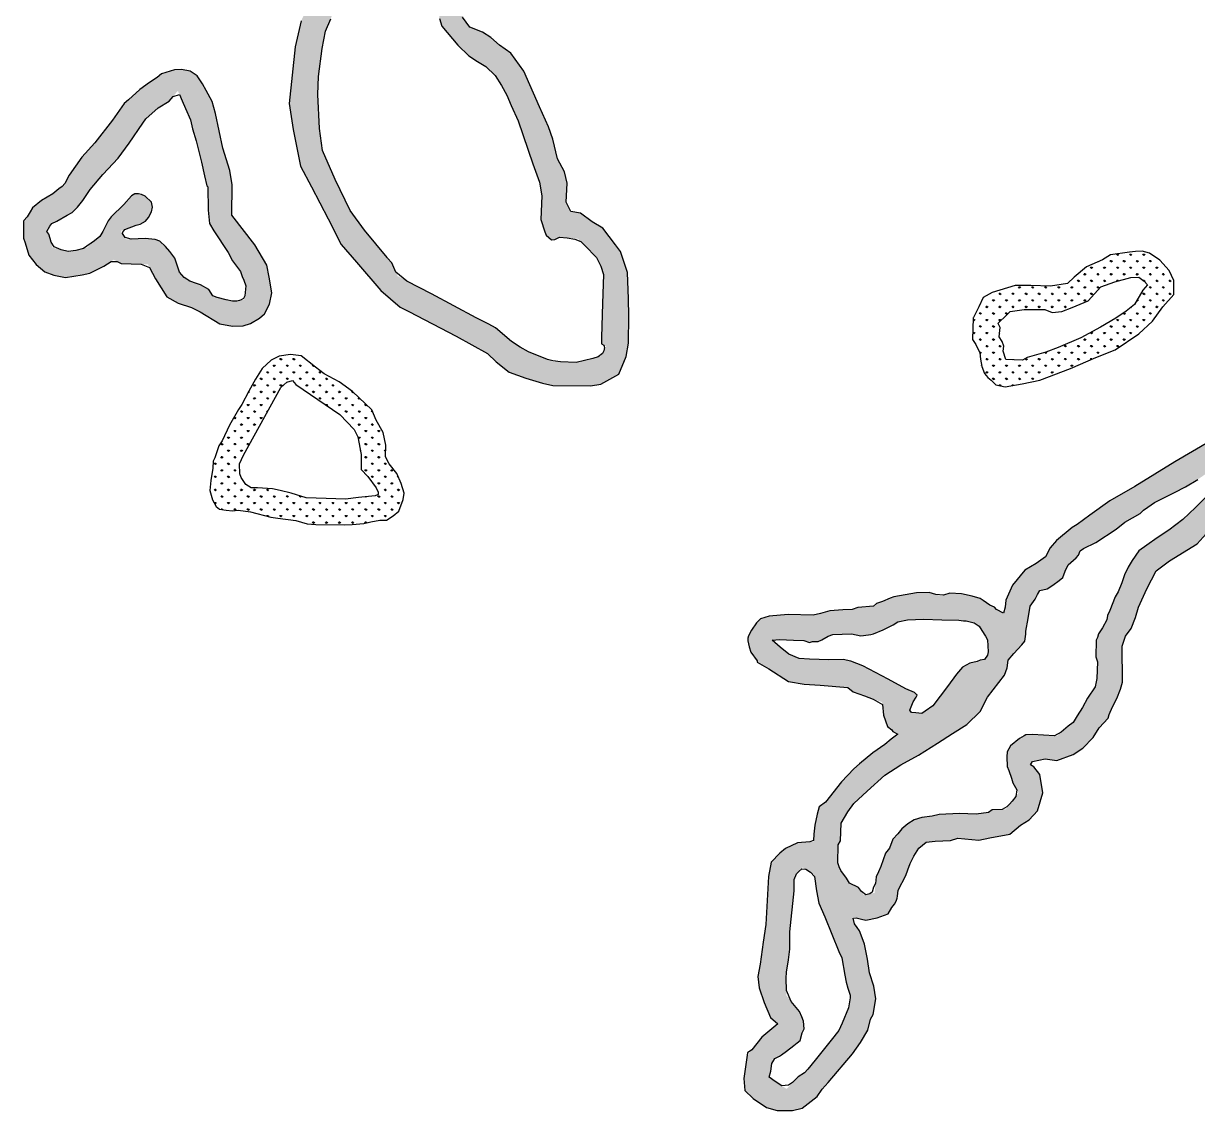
# Model space of a CAD drawing. Header units: metres. Extents: x 255476 to 378809, y 1739479 to 2227865.
# Drawn here: x 322699 to 324985, y 1904277 to 1906394 of the extents above; entities that cross this region are included whole.
import ezdxf

# ---------------------------------------------------------------- set-up
doc = ezdxf.new("R2010")
doc.units = ezdxf.units.M
doc.header["$MEASUREMENT"] = 0
doc.layers.add('MANGROOVE BUFFER ZONE', color=120, linetype='Continuous')

msp = doc.modelspace()

# ---------------------------------------------------------------- hatches: boundary and pattern name
at = {"layer": 'MANGROOVE BUFFER ZONE'}
h = msp.add_hatch(dxfattribs=at)
h.set_pattern_fill('GRASS', color=256, scale=18)
h.paths.add_polyline_path([(323292.2, 1906013.9), (323317.6, 1905963.8), (323347.8, 1905929.4), (323394.7, 1905874.5), (323432.2, 1905842.2), (323449.1, 1905833.7), (323541.6, 1905785.3), (323602.6, 1905751.8), (323619.7, 1905735.5), (323644.9, 1905715.5), (323676.9, 1905703.6), (323709.8, 1905693.7), (323729.6, 1905689.2), (323803.2, 1905689), (323823.1, 1905692.2), (323858.1, 1905711.2), (323872.6, 1905745.6), (323876.9, 1905771.9), (323877.9, 1905825.1), (323876.7, 1905858.5), (323875, 1905909.5), (323861.2, 1905950.5), (323852, 1905963.5), (323827.3, 1905995.7), (323806, 1906008.4), (323783.3, 1906024.7), (323764.6, 1906028.2), (323755.4, 1906046.3), (323757.9, 1906083.4), (323752.2, 1906105.8), (323738.5, 1906130.8), (323729.5, 1906169.3), (323721.3, 1906193.2), (323703.9, 1906232.2), (323673, 1906301.3), (323648.1, 1906336.9), (323626, 1906352.3), (323609.1, 1906367.2), (323592.6, 1906377.5), (323568.2, 1906387.6), (323553.8, 1906407), (323566.4, 1906415.7), (323583.7, 1906428.2), (323601, 1906451.2), (323605.9, 1906461.5), (323620.5, 1906487.5), (323633.7, 1906520), (323636.9, 1906549), (323634.6, 1906572.5), (323619.6, 1906604.3), (323627.3, 1906635.6), (323645, 1906636.1), (323681.1, 1906644.7), (323705.4, 1906657.3), (323727.4, 1906673.4), (323741.5, 1906687.8), (323753.8, 1906718.3), (323751.8, 1906753.1), (323745.9, 1906786.1), (323747.9, 1906846.7), (323747.3, 1906923.9), (323739.8, 1906944.3), (323742.9, 1906978.5), (323722.3, 1907026.3), (323724.5, 1907054.1), (323737, 1907059.8), (323753, 1907061.9), (323767.4, 1907068.7), (323779.4, 1907075), (323791.8, 1907086.1), (323803, 1907105.4), (323810.5, 1907111.4), (323819.8, 1907131.9), (323829.8, 1907183.2), (323826.4, 1907196.6), (323827.5, 1907209.8), (323822.3, 1907233.8), (323809.9, 1907264.3), (323806.3, 1907305.5), (323797.5, 1907337.3), (323801, 1907360.9), (323801, 1907382.3), (323797.6, 1907397.5), (323791, 1907410.8), (323780.3, 1907435.9), (323765.6, 1907475.4), (323762.6, 1907502), (323751, 1907526.9), (323754.6, 1907544.6), (323752.4, 1907573.6), (323738.4, 1907604.5), (323713.3, 1907627.1), (323694.4, 1907629.5), (323676.8, 1907631.3), (323665.8, 1907631.2), (323648.1, 1907617.9), (323633.4, 1907604.4), (323617.8, 1907539.5), (323608.5, 1907458.2), (323590.9, 1907336.8), (323590.6, 1907297.8), (323588.5, 1907228.2), (323580.1, 1907184.9), (323565, 1907149.6), (323554.9, 1907113.5), (323520.7, 1907034.7), (323490.3, 1906973.8), (323463.1, 1906901.5), (323453.1, 1906858.8), (323395.7, 1906785.3), (323348.7, 1906698.6), (323332.1, 1906623.6), (323309.8, 1906540.6), (323273.1, 1906472.8), (323239.9, 1906399.5), (323228.2, 1906349.1), (323216.4, 1906238.5), (323224.3, 1906187.8), (323238.3, 1906116.8), (323259.7, 1906076.6)])
h.paths.add_polyline_path([(323334.9, 1906030.4), (323305.9, 1906090.9), (323281.2, 1906146.8), (323275.2, 1906189.9), (323272, 1906256), (323273.6, 1906291.2), (323280.6, 1906345.6), (323287.3, 1906379.7), (323297.4, 1906403.7), (323306.5, 1906428.5), (323326.9, 1906464.7), (323342.5, 1906492.8), (323349.1, 1906509.4), (323367.1, 1906538.7), (323370.1, 1906570.7), (323378.3, 1906601), (323388.5, 1906631.9), (323405.3, 1906688), (323408.9, 1906706.9), (323425.4, 1906739.4), (323444, 1906773.5), (323468.4, 1906802.3), (323487.6, 1906831.7), (323498.6, 1906855.5), (323510.6, 1906893.4), (323539.8, 1906971.5), (323564.5, 1907009.2), (323586.8, 1907057.3), (323597.4, 1907080.9), (323620.4, 1907156.7), (323627.9, 1907185.7), (323635.8, 1907223.4), (323638.8, 1907242.6), (323642.2, 1907290.2), (323642.2, 1907355.2), (323647, 1907396), (323656.8, 1907439), (323658.5, 1907451.2), (323661.3, 1907473.6), (323663.6, 1907498.1), (323670.8, 1907534.4), (323677.2, 1907562.1), (323680, 1907576.6), (323704.9, 1907581.4), (323705.2, 1907527.7), (323709, 1907496.9), (323713.3, 1907483.9), (323716, 1907470.5), (323721.2, 1907444.9), (323729.1, 1907424.5), (323737.3, 1907407.5), (323747, 1907389.8), (323750.7, 1907366.9), (323749.3, 1907329.1), (323749.8, 1907320.6), (323755.2, 1907311.3), (323760.2, 1907273.2), (323769.3, 1907241.2), (323775.7, 1907200.7), (323779.3, 1907173.8), (323774.4, 1907149.8), (323752.9, 1907117), (323727.1, 1907103.5), (323705.4, 1907098.7), (323686.5, 1907089.4), (323677.8, 1907076.7), (323672.7, 1907056), (323669.7, 1907031.6), (323677.6, 1907005.5), (323686.3, 1906990.9), (323695, 1906963.9), (323699.7, 1906923.9), (323700.6, 1906849.9), (323695.2, 1906837), (323697.1, 1906793.4), (323698.7, 1906755.8), (323700.2, 1906726.4), (323702.1, 1906712), (323675.2, 1906696.5), (323656.3, 1906690.5), (323599.6, 1906659.7), (323581.2, 1906646), (323573.4, 1906640), (323569.5, 1906627.5), (323572.2, 1906611.3), (323575.8, 1906593.9), (323581.9, 1906579.7), (323589.6, 1906554.7), (323585.8, 1906539.7), (323572.1, 1906502.2), (323513.5, 1906435.6), (323509, 1906414.8), (323508.8, 1906403.9), (323513.9, 1906389.4), (323544.6, 1906352.4), (323566.2, 1906331.6), (323582.9, 1906320.6), (323599.4, 1906310.8), (323617.2, 1906293.4), (323638, 1906260.6), (323648.5, 1906234.4), (323661.9, 1906205.1), (323690.5, 1906121.3), (323703.8, 1906085.4), (323708.5, 1906058.7), (323706.4, 1906012.7), (323714.1, 1905988.9), (323717, 1905982.3), (323726.8, 1905972.9), (323733.4, 1905974), (323743, 1905978.5), (323778.5, 1905975.4), (323792.3, 1905962.1), (323815, 1905938.7), (323828.8, 1905909), (323826.1, 1905849.3), (323824.2, 1905783.4), (323824.7, 1905770.3), (323833.8, 1905765.1), (323823.4, 1905746.6), (323807.5, 1905742), (323775.1, 1905734.2), (323729.6, 1905735.8), (323682.5, 1905754.9), (323653.8, 1905771.1), (323618, 1905801.6), (323605, 1905808.9), (323580.5, 1905820.9), (323493.7, 1905867.6), (323427.5, 1905902.5), (323416.6, 1905928.5), (323407.7, 1905937.7), (323407.1, 1905938.7), (323363.2, 1905992.2)], flags=16)
h.paths.add_polyline_path([(323105.1, 1906021.4), (323105.7, 1906080.2), (323101.1, 1906108.2), (323087.3, 1906151.6), (323073, 1906218.9), (323066.7, 1906242.7), (323047.5, 1906277.4), (323037.2, 1906292.2), (323024, 1906301.3), (323006.9, 1906305.1), (322993.3, 1906304.2), (322968.2, 1906296.7), (322959.6, 1906289.3), (322944.4, 1906279.6), (322925.9, 1906265.8), (322894.2, 1906237.2), (322872.3, 1906205.9), (322838.3, 1906162.1), (322812.8, 1906133.8), (322788, 1906099.1), (322777.4, 1906078.8), (322767.7, 1906072.6), (322756.3, 1906062.8), (322734.6, 1906049.8), (322717, 1906035.7), (322712, 1906027.4), (322699.2, 1906005.2), (322699.2, 1905976.3), (322702.8, 1905967.4), (322709.8, 1905943.2), (322723.6, 1905925), (322740.5, 1905911), (322758.4, 1905904.4), (322781.1, 1905899.6), (322813.2, 1905905), (322828.4, 1905908.2), (322855.3, 1905921.5), (322875, 1905934.5), (322889.6, 1905926.8), (322941.4, 1905925.4), (322956.5, 1905897), (322978.3, 1905862.1), (323000.6, 1905849.8), (323026.4, 1905841.5), (323043.4, 1905832.8), (323081.4, 1905809.4), (323106.1, 1905804.9), (323126.7, 1905805.7), (323140.9, 1905810.1), (323158.6, 1905820.7), (323168.2, 1905829), (323178.1, 1905847.9), (323182.7, 1905869.7), (323177.7, 1905900.7), (323172.9, 1905923.8), (323149.7, 1905963.4)])
h.paths.add_polyline_path([(323097.4, 1905948.5), (323106.4, 1905932.2), (323121.5, 1905911.5), (323125.2, 1905901.7), (323132.1, 1905885.8), (323129.1, 1905856.6), (323110.2, 1905852.9), (323079.9, 1905859.2), (323067.7, 1905864.3), (323060.1, 1905876.6), (323044.1, 1905885.6), (323017.1, 1905894.1), (323003.2, 1905910.3), (322993.8, 1905937.5), (322983.9, 1905950.5), (322975.8, 1905959.8), (322964.4, 1905970.2), (322955.7, 1905973.6), (322936.3, 1905975.7), (322899.6, 1905973.9), (322888.7, 1905990.5), (322933.9, 1906007.8), (322936.6, 1906009.3), (322942.4, 1906016.9), (322948.4, 1906027.3), (322950.5, 1906036.8), (322948.3, 1906046.3), (322936, 1906058.3), (322928.8, 1906061.2), (322922.9, 1906062.4), (322916.1, 1906062.8), (322909.8, 1906058.7), (322894.6, 1906042), (322869.7, 1906018.2), (322864.3, 1906010.2), (322850.2, 1905982.2), (322822.9, 1905957.9), (322789, 1905949.4), (322755.4, 1905958.1), (322751.1, 1905976), (322748.7, 1905983.9), (322744.9, 1905989.4), (322753.6, 1906004.9), (322763.9, 1906009.4), (322794.2, 1906026.6), (322804.4, 1906036.7), (322814.9, 1906049.7), (322828.7, 1906071.4), (322853.4, 1906100.3), (322883.8, 1906132.4), (322905.1, 1906161.5), (322936.6, 1906207.9), (322961.4, 1906230.4), (322983, 1906243.4), (322999.8, 1906263.4), (323008.2, 1906243.9), (323014.3, 1906229), (323024.4, 1906206.5), (323028.4, 1906189), (323035.1, 1906166.2), (323045.9, 1906124.2), (323056.2, 1906078.1), (323058, 1906076.3), (323058.7, 1906030.8), (323061.6, 1906005.1), (323069.6, 1905990.6)], flags=16)
h.paths.add_polyline_path([(323095, 1906420.7), (323118.8, 1906437), (323139.8, 1906459.5), (323160.2, 1906487.9), (323168.4, 1906509.2), (323172.4, 1906527.5), (323186.3, 1906577.5), (323193.7, 1906597.9), (323195.1, 1906615.4), (323190.6, 1906637.9), (323168.8, 1906652.2), (323121.4, 1906660.7), (323079.6, 1906657.2), (323062.1, 1906650.9), (323043.5, 1906633.9), (323028.2, 1906625.4), (323008.8, 1906588.9), (322998.1, 1906574.7), (322983.5, 1906539.3), (322980.3, 1906507.5), (322985.3, 1906482.6), (322990.5, 1906458.2), (322999.2, 1906445.1), (323023.4, 1906427.8), (323044.7, 1906418.1), (323064.7, 1906414.3), (323076, 1906413.3)])
h.paths.add_polyline_path([(323043.5, 1906472.5), (323032.8, 1906499.3), (323031.9, 1906523.4), (323037.8, 1906542.5), (323041.6, 1906558.3), (323058.3, 1906580.9), (323072.4, 1906609.1), (323096.9, 1906606.3), (323120.3, 1906605), (323142, 1906610), (323137, 1906594.2), (323134.6, 1906577.7), (323124.3, 1906538.8), (323115.5, 1906513.6), (323107.5, 1906502.7), (323090.4, 1906477.5), (323063.4, 1906460.5)], flags=16)
h = msp.add_hatch(dxfattribs=at)
h.set_pattern_fill('GRASS', color=256, scale=18)
h.paths.add_polyline_path([(324401.3, 1905010.1), (324388.4, 1905000.6), (324376.2, 1904989.9), (324352.5, 1904973.7), (324326.8, 1904952.4), (324315.8, 1904942.9), (324291.5, 1904917.3), (324260.2, 1904878.1), (324248.5, 1904868.8), (324244, 1904854.7), (324239.6, 1904832.8), (324236.7, 1904800.6), (324206.3, 1904798.9), (324182.8, 1904787.8), (324171.8, 1904778.5), (324154.7, 1904761.2), (324149.8, 1904733.4), (324144.4, 1904639.8), (324138.9, 1904605.5), (324133.1, 1904562.3), (324128.9, 1904538.5), (324131.6, 1904516.4), (324141.2, 1904487.5), (324153.5, 1904458.5), (324168, 1904446.4), (324136.5, 1904420.2), (324107.8, 1904383.4), (324106.4, 1904371.8), (324101.8, 1904340), (324103.4, 1904316.6), (324119.5, 1904300.6), (324145.9, 1904283.1), (324166.4, 1904277.3), (324196.4, 1904277.3), (324215, 1904281.6), (324244.2, 1904304.4), (324254, 1904319), (324266, 1904331.6), (324313.4, 1904387.5), (324328.7, 1904410), (324342.9, 1904433.9), (324348.4, 1904455), (324353.2, 1904464.5), (324358.3, 1904494.8), (324354.9, 1904519.5), (324346.4, 1904545.6), (324342.3, 1904572.1), (324337.2, 1904597.8), (324336.4, 1904601.6), (324326.7, 1904626.2), (324317.1, 1904641.2), (324313.5, 1904654.6), (324339.4, 1904648.2), (324361, 1904652.6), (324382.8, 1904660.5), (324399.7, 1904690.4), (324399.8, 1904690.8), (324400.4, 1904694.5), (324402.2, 1904706.8), (324417, 1904734.9), (324421.1, 1904746), (324425.1, 1904758.7), (324441, 1904787.2), (324456.3, 1904799.9), (324474, 1904801.7), (324503.6, 1904803.1), (324518.3, 1904807.9), (324559.3, 1904803.7), (324580.3, 1904808.2), (324619.3, 1904815.8), (324640.3, 1904832.9), (324657.1, 1904843.4), (324673, 1904861.2), (324683.5, 1904896.3), (324677.5, 1904931.8), (324666.1, 1904946.4), (324659.4, 1904950.5), (324663.6, 1904957.2), (324688.3, 1904962.3), (324711.1, 1904959.1), (324742.7, 1904970.7), (324761.5, 1904983.2), (324781.7, 1905003.5), (324793.4, 1905022.5), (324810.7, 1905041.3), (324812.8, 1905048.8), (324819.5, 1905063.4), (324827.8, 1905080), (324834.8, 1905098), (324838.6, 1905111.3), (324838.7, 1905132.9), (324837.4, 1905179.5), (324844.4, 1905201.5), (324855.9, 1905216.1), (324863.9, 1905237.4), (324869.7, 1905257.8), (324885.8, 1905293.3), (324904.3, 1905328.4), (324930.1, 1905347.9), (324984.3, 1905381), (325007.1, 1905406.7), (325033.9, 1905438.1), (325069.9, 1905461.6), (325100.4, 1905475.8), (325146.4, 1905497.8), (325186.8, 1905509.7), (325208.1, 1905522.4), (325231.4, 1905535.3), (325257.3, 1905553.6), (325273.9, 1905574.2), (325329, 1905640.7), (325349.6, 1905664.2), (325416.4, 1905700.6), (325430.3, 1905708.3), (325442.6, 1905715.7), (325468.9, 1905721.7), (325485.5, 1905726), (325502, 1905731.1), (325528.7, 1905741.6), (325550.9, 1905753.4), (325562.6, 1905763.9), (325567.2, 1905784.6), (325576.9, 1905795), (325588.2, 1905822.4), (325600.1, 1905836.1), (325603.6, 1905845.5), (325609.2, 1905864.1), (325639.7, 1905908.6), (325655.1, 1905914.8), (325661.6, 1905927.7), (325665.6, 1905934.8), (325671.8, 1905936.9), (325700.1, 1905965.3), (325709.5, 1905970.2), (325728.3, 1905985.1), (325748.5, 1905996.5), (325773.3, 1906011), (325836.1, 1906041.2), (325852, 1906052.1), (325877.2, 1906060.6), (325930.1, 1906079), (325961.3, 1906091.5), (325986.2, 1906103.2), (326004.4, 1906094.7), (326031.1, 1906083.1), (326062.7, 1906056.3), (326075.6, 1906033.8), (326100, 1905996.9), (326126.1, 1905954.1), (326152.8, 1905930.1), (326177.5, 1905926.8), (326195.6, 1905927.7), (326205.2, 1905933.1), (326222.7, 1905943.3), (326228.7, 1905948.4), (326238, 1905965.6), (326238, 1905991.7), (326224.7, 1906037.1), (326201.6, 1906078.6), (326153.1, 1906137.8), (326099.8, 1906195), (326045.6, 1906263.6), (325996.1, 1906323.2), (325971.8, 1906341.2), (325945.7, 1906356.2), (325918.1, 1906370.3), (325897.1, 1906375.4), (325844.9, 1906375.7), (325819.4, 1906374.5), (325784.6, 1906366.4), (325753.7, 1906355), (325719.7, 1906324.4), (325699.1, 1906300.8), (325670.1, 1906269.4), (325658.2, 1906243.8), (325629.9, 1906208.9), (325605.1, 1906191.8), (325560.2, 1906144.3), (325535.9, 1906121.5), (325521, 1906094.6), (325500.7, 1906066.7), (325468.7, 1906040.1), (325435.6, 1905991.8), (325284.7, 1905826.8), (325245.1, 1905795.2), (325212.1, 1905770.4), (325144.8, 1905719), (325085.3, 1905657.3), (325033.3, 1905602.3), (325009.3, 1905580.9), (324940.8, 1905540.8), (324862.9, 1905492.9), (324814.1, 1905464.9), (324775.3, 1905436.8), (324750.6, 1905418.6), (324740.9, 1905412.7), (324710.2, 1905387.7), (324698.2, 1905373.2), (324688.6, 1905356), (324670.9, 1905342.5), (324648.8, 1905329.7), (324624.6, 1905300.7), (324611.5, 1905271.2), (324608.8, 1905245), (324593.2, 1905253.2), (324589.2, 1905257.8), (324580.6, 1905261.6), (324561.6, 1905274.8), (324545.9, 1905279.1), (324525.4, 1905283.8), (324502.7, 1905285), (324485.4, 1905279.3), (324462.6, 1905286.3), (324437.4, 1905285.4), (324393.6, 1905277.6), (324386.7, 1905275.2), (324357.4, 1905262.6), (324353.8, 1905259.4), (324323.7, 1905257.3), (324312.2, 1905253.2), (324294.5, 1905252.2), (324269.2, 1905250.4), (324237.9, 1905242), (324187.6, 1905243.1), (324151.1, 1905240.3), (324134.1, 1905235), (324126.4, 1905227.3), (324116.4, 1905212.9), (324110.8, 1905201.8), (324109.5, 1905197), (324109.5, 1905191.8), (324112, 1905180.5), (324115.3, 1905170.2), (324130.4, 1905148.6), (324150.1, 1905137.3), (324188.3, 1905112.7), (324218.7, 1905108), (324250, 1905106), (324303.9, 1905101.5), (324314.6, 1905092.9), (324336.2, 1905084.8), (324370.7, 1905072.7), (324373.6, 1905047.4), (324381.3, 1905025.2), (324398.1, 1905012)])
h.paths.add_polyline_path([(324575.9, 1905193.8), (324572.2, 1905200.9), (324559.7, 1905220.7), (324549.8, 1905226.9), (324537.4, 1905230.2), (324520.3, 1905232.2), (324487, 1905232.8), (324451.2, 1905234.2), (324420.1, 1905233), (324401.2, 1905229.2), (324392.2, 1905223.1), (324353.2, 1905204.3), (324329.2, 1905202.1), (324311.4, 1905205.9), (324275, 1905204.4), (324265.5, 1905201.2), (324249.6, 1905191.2), (324235.1, 1905190.5), (324229.3, 1905188.9), (324218.3, 1905192.7), (324198.5, 1905193.1), (324171.2, 1905194.5), (324156.7, 1905193.7), (324172.1, 1905180), (324189.1, 1905166.4), (324209.4, 1905157.7), (324229.1, 1905156.4), (324266.9, 1905154.8), (324300.6, 1905156), (324333.2, 1905143.7), (324382.3, 1905117.3), (324416.6, 1905098.7), (324440.8, 1905087.9), (324431, 1905073), (324425, 1905057.1), (324427.8, 1905052.5), (324447.8, 1905050.8), (324469.6, 1905065.3), (324498.2, 1905103.1), (324524.5, 1905139.7), (324541.4, 1905148.5), (324555.8, 1905151.8), (324571.7, 1905158.5), (324575.7, 1905164.1), (324577.1, 1905170.7)], flags=16)
h.paths.add_polyline_path([(324507.9, 1905011.8), (324535.8, 1905029.2), (324561.5, 1905054.6), (324576.1, 1905082.4), (324609, 1905125.1), (324614.1, 1905139.6), (324616.4, 1905154.6), (324627.4, 1905167.4), (324643, 1905184.5), (324648.3, 1905191.4), (324650.8, 1905205.3), (324650.5, 1905211.2), (324655, 1905235.3), (324659.1, 1905259.8), (324669, 1905273), (324676.2, 1905289.4), (324692.2, 1905293.5), (324703.2, 1905300.5), (324715.5, 1905309.6), (324722.5, 1905315.3), (324730, 1905337.3), (324748.8, 1905353.8), (324753, 1905358.9), (324756.9, 1905368.7), (324786.6, 1905383.8), (324826.1, 1905409.6), (324843.1, 1905423.2), (324872.9, 1905440.1), (324880, 1905446.8), (324901.1, 1905461.2), (324940.2, 1905481.1), (324961.2, 1905492.3), (324985.6, 1905506.5), (325010.8, 1905524.4), (325027, 1905537.5), (325054.8, 1905554.4), (325070.4, 1905566.3), (325083.7, 1905581.6), (325090, 1905588.8), (325094.9, 1905595.8), (325101.3, 1905601.3), (325104.9, 1905604.9), (325121, 1905625), (325134.5, 1905637.7), (325140.6, 1905646.1), (325146.4, 1905654.4), (325155.8, 1905661), (325166.5, 1905672.5), (325184.7, 1905686.8), (325201.7, 1905698), (325210.5, 1905705.1), (325224.3, 1905719.9), (325236.5, 1905727.5), (325254.2, 1905739.6), (325291.5, 1905767), (325306, 1905782), (325339.5, 1905816.7), (325374.4, 1905847.8), (325386.6, 1905863.4), (325403.5, 1905880.6), (325436.6, 1905919.7), (325460.7, 1905943.4), (325467.2, 1905953), (325472.6, 1905961.2), (325477.9, 1905968.3), (325500.1, 1906002.6), (325540.2, 1906036.8), (325564.4, 1906066.6), (325567.5, 1906071.2), (325576, 1906089), (325624.5, 1906148.1), (325675.4, 1906187.8), (325688.5, 1906198.5), (325706.6, 1906227.6), (325716.6, 1906247.8), (325731.9, 1906261.6), (325753.8, 1906288.6), (325757.9, 1906295.5), (325771.9, 1906306.3), (325775.8, 1906310.5), (325790.7, 1906316.1), (325809.3, 1906325.8), (325831.8, 1906324.5), (325846.3, 1906323.9), (325858.4, 1906323.8), (325887.8, 1906327.4), (325911.8, 1906318.4), (325951.4, 1906294), (325970.9, 1906278.1), (325985.5, 1906261.5), (325995.7, 1906250.9), (326002.7, 1906239.9), (326018.6, 1906220.9), (326030.7, 1906203.7), (326052.8, 1906175.5), (326068, 1906156.4), (326082.5, 1906141.8), (326102.4, 1906121.1), (326121.6, 1906097), (326130.9, 1906084.2), (326146.1, 1906068.6), (326150.4, 1906060.6), (326180.7, 1906019.7), (326182.6, 1906001), (326188.9, 1905972.8), (326177.7, 1905975.3), (326167.1, 1905988.6), (326151.9, 1906013), (326136, 1906036.7), (326122.1, 1906057.1), (326108.1, 1906073), (326092.6, 1906091.5), (326078.9, 1906107), (326068, 1906118.3), (326059.5, 1906122.8), (326021.7, 1906140.9), (326013.2, 1906142.1), (326000.6, 1906142.4), (325985.3, 1906145.8), (325977.4, 1906144.7), (325972, 1906140.4), (325943.6, 1906136.5), (325919.4, 1906128.3), (325874.7, 1906109.6), (325862.7, 1906104.4), (325849.2, 1906101.8), (325837, 1906095), (325828.3, 1906089.6), (325800, 1906080.2), (325781.6, 1906071), (325753.4, 1906055.1), (325697, 1906021.8), (325672.7, 1906005), (325655.2, 1905991.7), (325633.7, 1905971.4), (325609.1, 1905949.2), (325597, 1905935.1), (325571.7, 1905897.7), (325564.3, 1905880.2), (325557.7, 1905866.1), (325550.9, 1905850.6), (325549.2, 1905843.2), (325545.4, 1905835.2), (325540, 1905830), (325519.4, 1905806.7), (325478.9, 1905772.1), (325454.3, 1905772.3), (325438.2, 1905766.9), (325424, 1905761), (325404.3, 1905751.9), (325322.2, 1905699.6), (325297, 1905682), (325269.9, 1905651.4), (325256, 1905631.6), (325232.5, 1905599.2), (325209.9, 1905578.8), (325183.4, 1905567.4), (325166.3, 1905558), (325142.1, 1905545.6), (325099.9, 1905529.8), (325075.2, 1905519.3), (325048.9, 1905505.4), (325008, 1905478.8), (324980.9, 1905451.7), (324955.9, 1905428.6), (324928.8, 1905407.4), (324906.3, 1905392.9), (324870.2, 1905367.1), (324857.4, 1905348.6), (324849.9, 1905335.4), (324842.5, 1905320.9), (324834.4, 1905294.3), (324824.5, 1905277.9), (324809.4, 1905240.5), (324807.9, 1905232.9), (324799.8, 1905217.1), (324792, 1905205.8), (324787.3, 1905189.2), (324786.9, 1905160.9), (324790.3, 1905151.3), (324788.5, 1905106.6), (324770.4, 1905080.6), (324761, 1905062.2), (324750.2, 1905046.3), (324742.4, 1905033.1), (324732.8, 1905026.1), (324711.1, 1905006.7), (324663.3, 1905009.7), (324651.2, 1905009.3), (324638.2, 1905001.8), (324620.8, 1904987.3), (324614.2, 1904975.9), (324613.3, 1904966.1), (324614.4, 1904948.8), (324625.9, 1904914.3), (324636.4, 1904896.2), (324611.3, 1904863.7), (324585.2, 1904863.2), (324577.6, 1904857.5), (324553.6, 1904854.4), (324521.4, 1904855.5), (324481.5, 1904854.1), (324467.9, 1904850.6), (324447.9, 1904847.9), (324433, 1904843.7), (324420.5, 1904836), (324409.1, 1904826.1), (324389.6, 1904800.4), (324385, 1904788.4), (324377.2, 1904778.7), (324366.6, 1904747.3), (324358.9, 1904732.3), (324356.1, 1904701.3), (324335.3, 1904696.7), (324324.9, 1904711.6), (324307.5, 1904720), (324301.6, 1904729.6), (324284.4, 1904753.3), (324284.9, 1904794.9), (324289.5, 1904802.7), (324291.1, 1904836.8), (324311, 1904870.7), (324341.4, 1904899.5), (324375.9, 1904930.4), (324407.3, 1904950.9), (324441.4, 1904969.7), (324478.7, 1904992.6)], flags=16)
h.paths.add_polyline_path([(324243, 1904704.9), (324247.6, 1904680.9), (324259.2, 1904654.8), (324286.7, 1904587), (324292.3, 1904574.8), (324297.9, 1904540.7), (324300.6, 1904527.2), (324309.1, 1904499.5), (324305.1, 1904477.1), (324287.1, 1904433.5), (324271.4, 1904414.1), (324229, 1904360.8), (324219.6, 1904350.9), (324207.6, 1904343), (324184.7, 1904319.5), (324150.7, 1904341), (324153.9, 1904354.1), (324157.2, 1904376.4), (324161.4, 1904378.5), (324161.6, 1904378.8), (324161.7, 1904378.7), (324168.8, 1904382.1), (324184.3, 1904392.7), (324199.2, 1904403.7), (324211.6, 1904413.9), (324218.4, 1904440.3), (324217.5, 1904451.2), (324214.6, 1904460.1), (324210, 1904469.9), (324184.5, 1904501.1), (324183.6, 1904540.2), (324188.6, 1904570.9), (324191.4, 1904591.7), (324191.4, 1904625.1), (324199.8, 1904704.9), (324199.7, 1904733.6), (324216.3, 1904750.7), (324238.4, 1904736.7)], flags=16)
h = msp.add_hatch(dxfattribs=at)
h.set_pattern_fill('GRASS', color=256, scale=18)
h.paths.add_polyline_path([(324610.6, 1905686.7), (324643.7, 1905692.4), (324677.7, 1905700), (324737.5, 1905722.3), (324786.7, 1905743.6), (324824.4, 1905758.8), (324870.3, 1905789.8), (324896.8, 1905814.7), (324917.4, 1905842.5), (324938.4, 1905866.8), (324938.4, 1905894), (324929.4, 1905913.5), (324911.7, 1905933.6), (324891.3, 1905946.8), (324877.2, 1905950.8), (324864.3, 1905950.6), (324852.5, 1905949.2), (324815.5, 1905944), (324799.5, 1905934.1), (324768.3, 1905920.6), (324744.8, 1905900.5), (324731.8, 1905888.3), (324698.4, 1905883), (324660.3, 1905884.4), (324629.7, 1905884.4), (324584.9, 1905870.8), (324567.3, 1905861), (324559, 1905842.4), (324548.4, 1905822.1), (324548.2, 1905820.9), (324546.6, 1905778.7), (324560.7, 1905758.4), (324562.4, 1905740.7), (324563.3, 1905733.3), (324564.7, 1905726.1), (324569.8, 1905712.9), (324576.6, 1905705.2), (324595.1, 1905690)])
h.paths.add_polyline_path([(324611.9, 1905740.1), (324606.7, 1905756.4), (324607.9, 1905766.1), (324604.2, 1905775.3), (324598.9, 1905784), (324600.8, 1905802.1), (324596.4, 1905810.1), (324596, 1905810.3), (324619.9, 1905833.3), (324647, 1905837.7), (324687.8, 1905837.1), (324701.9, 1905831.8), (324720.9, 1905833.5), (324740.7, 1905841.6), (324772.1, 1905854), (324796.5, 1905881.6), (324824, 1905891.1), (324867.1, 1905903.3), (324888, 1905886.8), (324878.5, 1905874.8), (324861.8, 1905847), (324835.1, 1905825.6), (324796, 1905802.8), (324757.7, 1905781.9), (324713.3, 1905763.7), (324689.6, 1905754.4), (324653.3, 1905744.1), (324644.2, 1905738.9)], flags=16)
h = msp.add_hatch(dxfattribs=at)
h.set_pattern_fill('GRASS', color=256, scale=18)
h.paths.add_polyline_path([(323196.8, 1905746.6), (323181.6, 1905738.8), (323163.6, 1905722.2), (323151.1, 1905701.7), (323138.1, 1905678.5), (323124.5, 1905652.2), (323117.6, 1905642.5), (323100.2, 1905612.2), (323086.3, 1905581.7), (323079.4, 1905572.1), (323068.5, 1905540), (323067.5, 1905528.5), (323064, 1905504.6), (323062.1, 1905485), (323067.4, 1905466.6), (323074, 1905453.5), (323080.7, 1905448.4), (323106.6, 1905445.1), (323116.9, 1905446.4), (323141.4, 1905443.5), (323180.5, 1905433), (323194.1, 1905430.9), (323229.2, 1905426.2), (323251.5, 1905420.2), (323268.4, 1905418.4), (323324, 1905417.7), (323338.9, 1905418.5), (323361.8, 1905420.8), (323390.8, 1905427.1), (323406.2, 1905427.3), (323419.1, 1905435.5), (323430.1, 1905444.6), (323438.4, 1905467.1), (323440.3, 1905479.5), (323434.2, 1905498.2), (323426.3, 1905517.9), (323403.8, 1905545.8), (323404.6, 1905573.2), (323399.6, 1905597.8), (323386, 1905621.9), (323377.2, 1905642.3), (323339.6, 1905677.4), (323314, 1905696.7), (323284.8, 1905712.1), (323267.6, 1905725), (323240.1, 1905747.4), (323219.2, 1905749.8)])
h.paths.add_polyline_path([(323223.2, 1905699.3), (323229.2, 1905691.3), (323314.8, 1905632.8), (323348.7, 1905597.6), (323356.6, 1905555), (323356.3, 1905534.6), (323356.6, 1905525.9), (323381.5, 1905498.8), (323392.4, 1905475.4), (323351.2, 1905471.4), (323326.1, 1905468.3), (323288.3, 1905469.2), (323249.3, 1905470.7), (323220.4, 1905480), (323183.4, 1905487.9), (323155, 1905490.1), (323136, 1905490.3), (323120.1, 1905513.9), (323119.7, 1905536.8), (323127.2, 1905553.9), (323204.4, 1905693.4)], flags=16)

# ---------------------------------------------------------------- linework, layer by layer
at = {"layer": 'MANGROOVE BUFFER ZONE', "flags": 128}
for points in [[(323239.9, 1906399.5), (323228.2, 1906349.1), (323216.4, 1906238.5), (323224.3, 1906187.8), (323238.3, 1906116.8), (323259.7, 1906076.6), (323292.2, 1906013.9), (323317.6, 1905963.8), (323347.8, 1905929.4), (323394.7, 1905874.5), (323432.2, 1905842.2), (323449.1, 1905833.7), (323541.6, 1905785.3), (323602.6, 1905751.8), (323619.7, 1905735.5), (323644.9, 1905715.5), (323676.9, 1905703.6), (323709.8, 1905693.7), (323729.6, 1905689.2), (323803.2, 1905689), (323823.1, 1905692.2), (323858.1, 1905711.2), (323872.6, 1905745.6), (323876.9, 1905771.9), (323877.9, 1905825.1), (323876.7, 1905858.5), (323875, 1905909.5), (323861.2, 1905950.5), (323852, 1905963.5), (323827.3, 1905995.7), (323806, 1906008.4), (323783.3, 1906024.7), (323764.6, 1906028.2), (323755.4, 1906046.3), (323757.9, 1906083.4), (323752.2, 1906105.8), (323738.5, 1906130.8), (323729.5, 1906169.3), (323721.3, 1906193.2), (323703.9, 1906232.2), (323673, 1906301.3), (323648.1, 1906336.9), (323626, 1906352.3), (323609.1, 1906367.2), (323592.6, 1906377.5), (323568.2, 1906387.6), (323553.8, 1906407)], [(323508.8, 1906403.9), (323513.9, 1906389.4), (323544.6, 1906352.4), (323566.2, 1906331.6), (323582.9, 1906320.6), (323599.4, 1906310.8), (323617.2, 1906293.4), (323629.6, 1906273.9), (323640.3, 1906254.7), (323648.5, 1906234.4), (323661.9, 1906205.1), (323690.5, 1906121.3), (323703.8, 1906085.4), (323708.5, 1906058.7), (323706.4, 1906012.7), (323714.1, 1905988.9), (323717, 1905982.3), (323726.8, 1905972.9), (323733.4, 1905974), (323743, 1905978.5), (323757.4, 1905977.3), (323772.8, 1905974.7), (323784.1, 1905970), (323792.3, 1905962.1), (323815, 1905938.7), (323822.9, 1905921.7), (323828.6, 1905905.8), (323826.1, 1905849.3), (323824.2, 1905783.4), (323824.7, 1905770.3), (323828.9, 1905767.8), (323830.2, 1905763.2), (323829, 1905756.6), (323826.2, 1905751.6), (323818.1, 1905745.1), (323807.5, 1905742), (323775.1, 1905734.2), (323744.6, 1905735.3), (323729.4, 1905737.4), (323719.4, 1905739.9), (323682.5, 1905754.9), (323666.1, 1905764.1), (323649, 1905775.2), (323618, 1905801.6), (323605, 1905808.9), (323580.5, 1905820.9), (323493.7, 1905867.6), (323445.6, 1905892.9), (323424.2, 1905910.4), (323416.6, 1905928.5), (323407.7, 1905937.7), (323407.1, 1905938.7), (323363.2, 1905992.2), (323334.9, 1906030.4), (323305.9, 1906090.9), (323281.2, 1906146.8), (323275.2, 1906189.9), (323272, 1906256), (323273.6, 1906291.2), (323280.6, 1906345.6), (323287.3, 1906379.7), (323297.4, 1906403.7)], [(325009.3, 1905580.9), (324940.8, 1905540.8), (324862.9, 1905492.9), (324814.1, 1905464.9), (324775.3, 1905436.8), (324750.6, 1905418.6), (324740.9, 1905412.7), (324710.2, 1905387.7), (324698.2, 1905373.2), (324688.6, 1905356), (324670.9, 1905342.5), (324648.8, 1905329.7), (324624.6, 1905300.7), (324611.5, 1905271.2), (324610.1, 1905257.7), (324607, 1905246), (324593.2, 1905253.2), (324589.2, 1905257.8), (324580.6, 1905261.6), (324567.6, 1905270.6), (324561.7, 1905274.8), (324545.9, 1905279.1), (324525.4, 1905283.8), (324502.7, 1905285), (324490.2, 1905280.8), (324475.2, 1905282.4), (324462.6, 1905286.3), (324437.4, 1905285.4), (324393.6, 1905277.6), (324386.7, 1905275.2), (324371.2, 1905268.5), (324359.9, 1905264.7), (324353.8, 1905259.4), (324323.7, 1905257.3), (324312.2, 1905253.2), (324294.5, 1905252.2), (324269.2, 1905250.4), (324250.7, 1905245.4), (324236.2, 1905242), (324187.6, 1905243.1), (324151.1, 1905240.3), (324134.1, 1905235), (324126.4, 1905227.3), (324116.4, 1905212.9), (324110.8, 1905201.8), (324109.5, 1905197), (324109.5, 1905191.8), (324112, 1905180.5), (324115.3, 1905170.2), (324127.2, 1905153.2), (324127.2, 1905150.4), (324150.1, 1905137.3), (324188.3, 1905112.7), (324218.7, 1905108), (324250, 1905106), (324303.9, 1905101.5), (324314.6, 1905092.9), (324336.2, 1905084.8), (324353.4, 1905078.7), (324371.2, 1905068), (324373.6, 1905047.4), (324381.3, 1905025.2), (324389.5, 1905018.7), (324391.3, 1905015.8), (324401.3, 1905010.1), (324388.4, 1905000.6), (324376.2, 1904989.9), (324352.5, 1904973.7), (324326.8, 1904952.4), (324315.8, 1904942.9), (324291.5, 1904917.3), (324260.2, 1904878.1), (324248.5, 1904868.8), (324244, 1904854.7), (324239.6, 1904832.8), (324238, 1904815.3), (324236.9, 1904803.5), (324229.9, 1904800.3), (324206.3, 1904798.9), (324182.8, 1904787.8), (324171.8, 1904778.5), (324154.7, 1904761.2), (324149.8, 1904733.4), (324144.4, 1904639.8), (324138.9, 1904605.5), (324133.1, 1904562.3), (324128.9, 1904538.5), (324131.6, 1904516.4), (324141.2, 1904487.5), (324153.5, 1904458.5), (324168, 1904446.4), (324136.5, 1904420.2), (324117.4, 1904395.6), (324108.6, 1904389.4), (324106.4, 1904371.8), (324101.8, 1904340), (324103.4, 1904316.6), (324119.5, 1904300.6), (324145.9, 1904283.1), (324166.4, 1904277.3), (324196.4, 1904277.3), (324215, 1904281.6), (324244.2, 1904304.4), (324254, 1904319), (324266, 1904331.6), (324313.4, 1904387.5), (324328.7, 1904410), (324342.9, 1904433.9), (324348.4, 1904455), (324353.2, 1904464.5), (324358.3, 1904494.8), (324354.9, 1904519.5), (324346.4, 1904545.6), (324342.3, 1904572.1), (324337.2, 1904597.8), (324336.4, 1904601.6), (324331.7, 1904613.5), (324326.5, 1904627.2), (324321.9, 1904633.7), (324317.1, 1904641.2), (324314.2, 1904651.8), (324320.3, 1904652.9), (324330.8, 1904650.3), (324339.2, 1904648.1), (324361, 1904652.6), (324382.8, 1904660.5), (324389.6, 1904672.5), (324394.8, 1904679.1), (324398.3, 1904684.9), (324399.8, 1904690.8), (324400.4, 1904694.5), (324402.2, 1904706.8), (324417, 1904734.9), (324421.1, 1904746), (324425.1, 1904758.7), (324432.8, 1904772.5), (324442.5, 1904788.4), (324456.3, 1904799.9), (324474, 1904801.7), (324503.6, 1904803.1), (324518.3, 1904807.9), (324559.3, 1904803.7), (324580.3, 1904808.2), (324619.3, 1904815.8), (324640.3, 1904832.9), (324657.1, 1904843.4), (324673, 1904861.2), (324683.5, 1904896.3), (324677.5, 1904931.8), (324666.1, 1904946.4), (324659.4, 1904950.5), (324663.6, 1904957.2), (324688.3, 1904962.3), (324711.1, 1904959.1), (324742.7, 1904970.7), (324761.5, 1904983.2), (324781.7, 1905003.5), (324793.4, 1905022.5), (324810.7, 1905041.3), (324812.8, 1905048.8), (324819.5, 1905063.4), (324827.8, 1905080), (324834.8, 1905098), (324838.6, 1905111.3), (324838.7, 1905132.9), (324837.9, 1905160.9), (324838.1, 1905181.8), (324844.4, 1905201.5), (324855.9, 1905216.1), (324863.9, 1905237.4), (324869.7, 1905257.8), (324885.8, 1905293.3), (324904.3, 1905328.4), (324930.1, 1905347.9), (324984.3, 1905381), (325007.1, 1905406.7)], [(325008, 1905478.8), (324980.9, 1905451.7), (324955.9, 1905428.6), (324928.8, 1905407.4), (324906.3, 1905392.9), (324886.2, 1905378.5), (324870.3, 1905367.2), (324857.4, 1905348.6), (324849.9, 1905335.4), (324842.5, 1905320.9), (324837.7, 1905305.2), (324830.5, 1905287.7), (324824.5, 1905277.9), (324813.8, 1905251.4), (324809.5, 1905241.4), (324807.9, 1905232.9), (324799.8, 1905217.1), (324792, 1905205.8), (324790, 1905198.9), (324787.3, 1905193.2), (324786.9, 1905160.9), (324790.3, 1905151.3), (324789, 1905118.6), (324785.6, 1905102.4), (324770.4, 1905080.6), (324761, 1905062.2), (324750.2, 1905046.3), (324742.4, 1905033.1), (324732.8, 1905026.1), (324719.6, 1905014.3), (324706.6, 1905007), (324663.3, 1905009.7), (324650.7, 1905009.3), (324647.6, 1905007.2), (324638.2, 1905001.8), (324620.8, 1904987.3), (324614.2, 1904975.9), (324613.3, 1904966.1), (324614.4, 1904947.3), (324617.4, 1904939.8), (324622.5, 1904924.5), (324625.3, 1904915.3), (324633.1, 1904902), (324630.8, 1904889), (324623.9, 1904880), (324618.6, 1904874.3), (324613.3, 1904868.8), (324604.4, 1904863.6), (324585.2, 1904863.2), (324577.6, 1904857.5), (324553.6, 1904854.4), (324521.4, 1904855.5), (324481.5, 1904854.1), (324467.9, 1904850.6), (324447.9, 1904847.9), (324433, 1904843.7), (324420.5, 1904836), (324409.1, 1904826.1), (324401.6, 1904816.1), (324391.6, 1904805.8), (324385, 1904788.4), (324377.2, 1904778.7), (324368.3, 1904752.5), (324364, 1904742.2), (324358.9, 1904732.3), (324357.8, 1904719.6), (324353.9, 1904712.3), (324351.1, 1904702.5), (324347, 1904699.3), (324338.9, 1904697.5), (324330.5, 1904703.6), (324324.9, 1904711.6), (324307.5, 1904720), (324301.6, 1904729.6), (324290.6, 1904744.7), (324287, 1904751.8), (324284.5, 1904759.8), (324284.9, 1904794.9), (324289.5, 1904802.7), (324291.1, 1904836.8), (324304.2, 1904859.1), (324315.8, 1904875.2), (324341.4, 1904899.5), (324375.9, 1904930.4), (324407.3, 1904950.9), (324441.4, 1904969.7), (324478.7, 1904992.6), (324507.9, 1905011.8), (324535.8, 1905029.2), (324561.5, 1905054.6), (324576.1, 1905082.4), (324609, 1905125.1), (324614.1, 1905139.6), (324616.4, 1905154.6), (324627.4, 1905167.4), (324643, 1905184.5), (324648.3, 1905191.4), (324650.8, 1905205.3), (324650.5, 1905211.2), (324655, 1905235.3), (324659.1, 1905259.8), (324669, 1905273), (324673.1, 1905282.4), (324677.9, 1905289.8), (324692.2, 1905293.5), (324703.2, 1905300.5), (324715.5, 1905309.6), (324722.5, 1905315.3), (324726.8, 1905328), (324733.2, 1905340.1), (324748.8, 1905353.8), (324753, 1905358.9), (324756.3, 1905367.1), (324762.7, 1905371.6), (324786.6, 1905383.8), (324826.1, 1905409.6), (324843.1, 1905423.2), (324872.9, 1905440.1), (324879.8, 1905446.6), (324887.9, 1905452.2), (324901.1, 1905461.2), (324940.2, 1905481.1), (324961.2, 1905492.3), (324985.6, 1905506.5)]]:
    msp.add_lwpolyline(points, dxfattribs=at)
for points in [[(323178.1, 1905847.9), (323182.7, 1905869.7), (323177.7, 1905900.7), (323172.9, 1905923.8), (323149.7, 1905963.4), (323105.1, 1906021.4), (323105.7, 1906080.2), (323101.1, 1906108.2), (323087.3, 1906151.6), (323073, 1906218.9), (323066.7, 1906242.7), (323054.8, 1906264.2), (323047.7, 1906277.2), (323037.2, 1906292.2), (323024, 1906301.3), (323006.9, 1906305.1), (322993.3, 1906304.2), (322968.2, 1906296.7), (322959.6, 1906289.3), (322944.4, 1906279.6), (322925.9, 1906265.8), (322903.8, 1906245.9), (322895.3, 1906238.9), (322872.3, 1906205.9), (322838.3, 1906162.1), (322812.8, 1906133.8), (322788, 1906099.1), (322779.6, 1906083), (322774.6, 1906077), (322767.7, 1906072.6), (322756.3, 1906062.8), (322734.6, 1906049.8), (322717, 1906035.7), (322712, 1906027.4), (322706.5, 1906017.8), (322700.2, 1906010.6), (322699.2, 1906008.7), (322699.2, 1905976.3), (322702.8, 1905967.4), (322709.8, 1905943.2), (322723.6, 1905925), (322740.5, 1905911), (322758.4, 1905904.4), (322781.1, 1905899.6), (322813.2, 1905905), (322828.4, 1905908.2), (322855.3, 1905921.5), (322869.6, 1905930.9), (322881.8, 1905930.9), (322889.6, 1905926.8), (322928.6, 1905925.7), (322944.6, 1905919.3), (322956.5, 1905897), (322978.3, 1905862.1), (323000.6, 1905849.8), (323026.4, 1905841.5), (323043.4, 1905832.8), (323081.4, 1905809.4), (323106.1, 1905804.9), (323126.7, 1905805.7), (323140.9, 1905810.1), (323158.6, 1905820.7), (323168.2, 1905829)], [(323114.8, 1905853.8), (323105.8, 1905853.8), (323093.9, 1905856.3), (323076.4, 1905860.7), (323067.7, 1905864.3), (323060.1, 1905876.6), (323044.1, 1905885.6), (323035.8, 1905888.2), (323023, 1905892.9), (323012.3, 1905899.7), (323003.2, 1905910.3), (322993.8, 1905937.5), (322983.9, 1905950.5), (322975.8, 1905959.8), (322964.4, 1905970.2), (322955.7, 1905973.6), (322936.3, 1905975.7), (322908.8, 1905974.4), (322897.3, 1905977.4), (322892.1, 1905985.3), (322892.8, 1905987.8), (322896.5, 1905993.5), (322918.5, 1906001.9), (322926.4, 1906003.9), (322936.6, 1906009.3), (322942.4, 1906016.9), (322948.4, 1906027.3), (322950.5, 1906036.8), (322948.3, 1906046.3), (322936, 1906058.3), (322928.8, 1906061.2), (322922.9, 1906062.4), (322916.1, 1906062.8), (322909.8, 1906058.7), (322894.6, 1906042), (322869.7, 1906018.2), (322864.3, 1906010.2), (322853.8, 1905989.3), (322847.6, 1905979.9), (322837.6, 1905971), (322815.8, 1905956.1), (322800.8, 1905952.4), (322786.2, 1905950.1), (322772.6, 1905953.6), (322758.8, 1905959.3), (322753, 1905968.3), (322751.1, 1905976), (322748.7, 1905983.9), (322744.9, 1905989.4), (322750.8, 1905999.8), (322754.1, 1906005.1), (322763.9, 1906009.4), (322784.2, 1906020.9), (322794.2, 1906026.6), (322804.4, 1906036.7), (322814.9, 1906049.7), (322828.7, 1906071.4), (322853.4, 1906100.3), (322883.8, 1906132.4), (322905.1, 1906161.5), (322931.3, 1906200.2), (322937.7, 1906208.9), (322961.4, 1906230.4), (322983, 1906243.4), (322990.6, 1906252.5), (323002.9, 1906256.2), (323008.2, 1906243.9), (323014.3, 1906229), (323024.4, 1906206.5), (323028.4, 1906189), (323035.1, 1906166.2), (323045.9, 1906124.2), (323051.8, 1906097.8), (323056, 1906078.3), (323058, 1906076.3), (323058.7, 1906030.8), (323061.6, 1906005.1), (323069.6, 1905990.6), (323097.4, 1905948.5), (323106.4, 1905932.2), (323121.5, 1905911.5), (323125.2, 1905901.7), (323128.4, 1905894.4), (323131.9, 1905883.7), (323129.9, 1905864.3), (323127.3, 1905859), (323122.7, 1905856.3), (323119.6, 1905854.7)], [(324870.3, 1905789.8), (324896.8, 1905814.7), (324917.4, 1905842.5), (324938.4, 1905866.8), (324938.4, 1905894), (324929.4, 1905913.5), (324911.7, 1905933.6), (324891.3, 1905946.8), (324877.2, 1905950.8), (324864.3, 1905950.6), (324852.5, 1905949.2), (324815.5, 1905944), (324799.5, 1905934.1), (324768.3, 1905920.6), (324744.8, 1905900.5), (324731.8, 1905888.3), (324698.4, 1905883), (324660.3, 1905884.4), (324629.7, 1905884.4), (324584.9, 1905870.8), (324567.3, 1905861), (324559, 1905842.4), (324548.4, 1905822.1), (324548.2, 1905820.9), (324546.6, 1905778.7), (324553.1, 1905769.4), (324561.2, 1905753.1), (324562.4, 1905740.7), (324563.3, 1905733.3), (324564.7, 1905726.1), (324569.8, 1905712.9), (324576.6, 1905705.2), (324583.3, 1905699.7), (324592.4, 1905690.6), (324610.6, 1905686.7), (324643.7, 1905692.4), (324677.7, 1905700), (324737.5, 1905722.3), (324786.7, 1905743.6), (324824.4, 1905758.8)], [(324598.9, 1905784), (324600.8, 1905802.1), (324596.4, 1905810.1), (324596, 1905810.3), (324614, 1905827.6), (324620.1, 1905833.3), (324647, 1905837.7), (324687.8, 1905837.1), (324701.9, 1905831.8), (324720.9, 1905833.5), (324740.7, 1905841.6), (324772.1, 1905854), (324796.5, 1905881.6), (324824, 1905891.1), (324855, 1905899.8), (324870.5, 1905900.6), (324881, 1905892.3), (324887.1, 1905885.7), (324878.5, 1905874.8), (324861.8, 1905847), (324846.1, 1905834.4), (324826, 1905820.3), (324796, 1905802.8), (324757.7, 1905781.9), (324713.3, 1905763.7), (324689.6, 1905754.4), (324653.3, 1905744.1), (324644.2, 1905738.9), (324611.9, 1905740.1), (324606.7, 1905756.4), (324607.9, 1905766.1), (324604.2, 1905775.3)], [(323440.3, 1905479.5), (323434.2, 1905498.2), (323426.3, 1905517.9), (323411.1, 1905536.6), (323403.9, 1905550.2), (323404.6, 1905573.2), (323399.6, 1905597.8), (323386, 1905621.9), (323377.2, 1905642.3), (323339.6, 1905677.4), (323314, 1905696.7), (323284.8, 1905712.1), (323267.6, 1905725), (323240.1, 1905747.4), (323219.2, 1905749.8), (323196.8, 1905746.6), (323181.6, 1905738.8), (323163.6, 1905722.2), (323151.1, 1905701.7), (323138.1, 1905678.5), (323124.5, 1905652.2), (323117.6, 1905642.5), (323100.2, 1905612.2), (323086.3, 1905581.7), (323079.4, 1905572.1), (323071.4, 1905548.5), (323068.7, 1905542.1), (323067.5, 1905528.5), (323064, 1905504.6), (323062.1, 1905485), (323067.4, 1905466.6), (323074, 1905453.5), (323080.7, 1905448.4), (323093.7, 1905446.8), (323105.9, 1905445), (323116.9, 1905446.4), (323141.4, 1905443.5), (323180.5, 1905433), (323194.1, 1905430.9), (323229.2, 1905426.2), (323251.5, 1905420.2), (323268.4, 1905418.4), (323324, 1905417.7), (323338.9, 1905418.5), (323361.8, 1905420.8), (323375.5, 1905423.8), (323392.9, 1905427.2), (323406.2, 1905427.3), (323419.1, 1905435.5), (323430.1, 1905444.6), (323438.4, 1905467.1)], [(323199.1, 1905484.6), (323183.7, 1905487.9), (323155, 1905490.1), (323142.2, 1905490.3), (323131.8, 1905496.6), (323122.9, 1905509.9), (323120.1, 1905517.4), (323119.7, 1905536.8), (323127.2, 1905553.9), (323199.9, 1905685.3), (323212, 1905695.8), (323223.2, 1905699.3), (323229.2, 1905691.3), (323314.8, 1905632.8), (323343, 1905603.6), (323350.2, 1905589.6), (323356.6, 1905555), (323356.3, 1905534.6), (323356.6, 1905525.9), (323369.5, 1905511.9), (323385.6, 1905489.9), (323389.6, 1905481.4), (323389.8, 1905477.1), (323384.1, 1905474.6), (323351.2, 1905471.4), (323326.1, 1905468.3), (323288.3, 1905469.2), (323249.3, 1905470.7), (323220.4, 1905480)], [(324575.9, 1905193.8), (324577.1, 1905170.7), (324575.7, 1905164.1), (324569.8, 1905155.9), (324561.5, 1905154.2), (324555.8, 1905151.8), (324541.4, 1905148.5), (324527, 1905140.9), (324515.5, 1905127.2), (324498.2, 1905103.1), (324469.6, 1905065.3), (324454.4, 1905055.2), (324447.9, 1905050.8), (324436.3, 1905051.8), (324427.9, 1905052.3), (324425, 1905057.1), (324431, 1905073), (324437, 1905082.2), (324438.9, 1905086.1), (324433.6, 1905091.2), (324416.6, 1905098.7), (324382.3, 1905117.3), (324333.2, 1905143.7), (324310, 1905152.5), (324295, 1905155.8), (324266.9, 1905154.8), (324229.1, 1905156.4), (324209.4, 1905157.7), (324189.1, 1905166.4), (324172.1, 1905180), (324156.7, 1905193.7), (324171.2, 1905194.5), (324198.5, 1905193.1), (324218.3, 1905192.7), (324229.3, 1905188.9), (324235.1, 1905190.5), (324246.2, 1905191), (324253.7, 1905193.8), (324265.5, 1905201.2), (324275, 1905204.4), (324311.4, 1905205.9), (324329.2, 1905202.1), (324344.5, 1905203.5), (324349.1, 1905204.5), (324354.1, 1905205.8), (324372.7, 1905213.7), (324392.2, 1905223.1), (324401.2, 1905229.2), (324420.1, 1905233), (324451.2, 1905234.2), (324487, 1905232.8), (324520.3, 1905232.2), (324529.2, 1905231.1), (324534.3, 1905231), (324549.8, 1905226.9), (324559.9, 1905220.6), (324565.1, 1905212.1), (324572.2, 1905200.9)], [(324231.2, 1904741.3), (324238.9, 1904733), (324243, 1904704.9), (324247.6, 1904680.9), (324259.2, 1904654.8), (324286.7, 1904587), (324292.3, 1904574.8), (324297.9, 1904540.7), (324300.6, 1904527.2), (324304.2, 1904515.5), (324308.3, 1904501.7), (324308.6, 1904496.7), (324305.1, 1904477.1), (324292.8, 1904447.3), (324286.7, 1904433), (324271.4, 1904414.1), (324240.4, 1904375.1), (324226.3, 1904358), (324219.6, 1904350.9), (324207.6, 1904343), (324196.5, 1904331.6), (324188.3, 1904326.5), (324175.8, 1904325.1), (324162.4, 1904333.6), (324151, 1904342.1), (324153.9, 1904354.1), (324156, 1904368.7), (324161.6, 1904378.8), (324161.7, 1904378.7), (324171.1, 1904383.2), (324174.6, 1904386), (324184.3, 1904392.7), (324199.2, 1904403.7), (324205.5, 1904408.9), (324211.5, 1904413.6), (324215.3, 1904428.4), (324218.7, 1904436.1), (324217.5, 1904451.2), (324214.6, 1904460.1), (324210, 1904469.9), (324193.9, 1904489.6), (324184.3, 1904511.1), (324183.7, 1904535), (324184.7, 1904546.7), (324188.6, 1904570.9), (324191.4, 1904591.7), (324191.4, 1904625.1), (324199.8, 1904704.9), (324199.7, 1904727), (324204, 1904738.1), (324208.4, 1904742.6), (324214.7, 1904747.8), (324222, 1904747.2)]]:
    msp.add_lwpolyline(points, close=True, dxfattribs=at)

doc.saveas('drawing.dxf')
